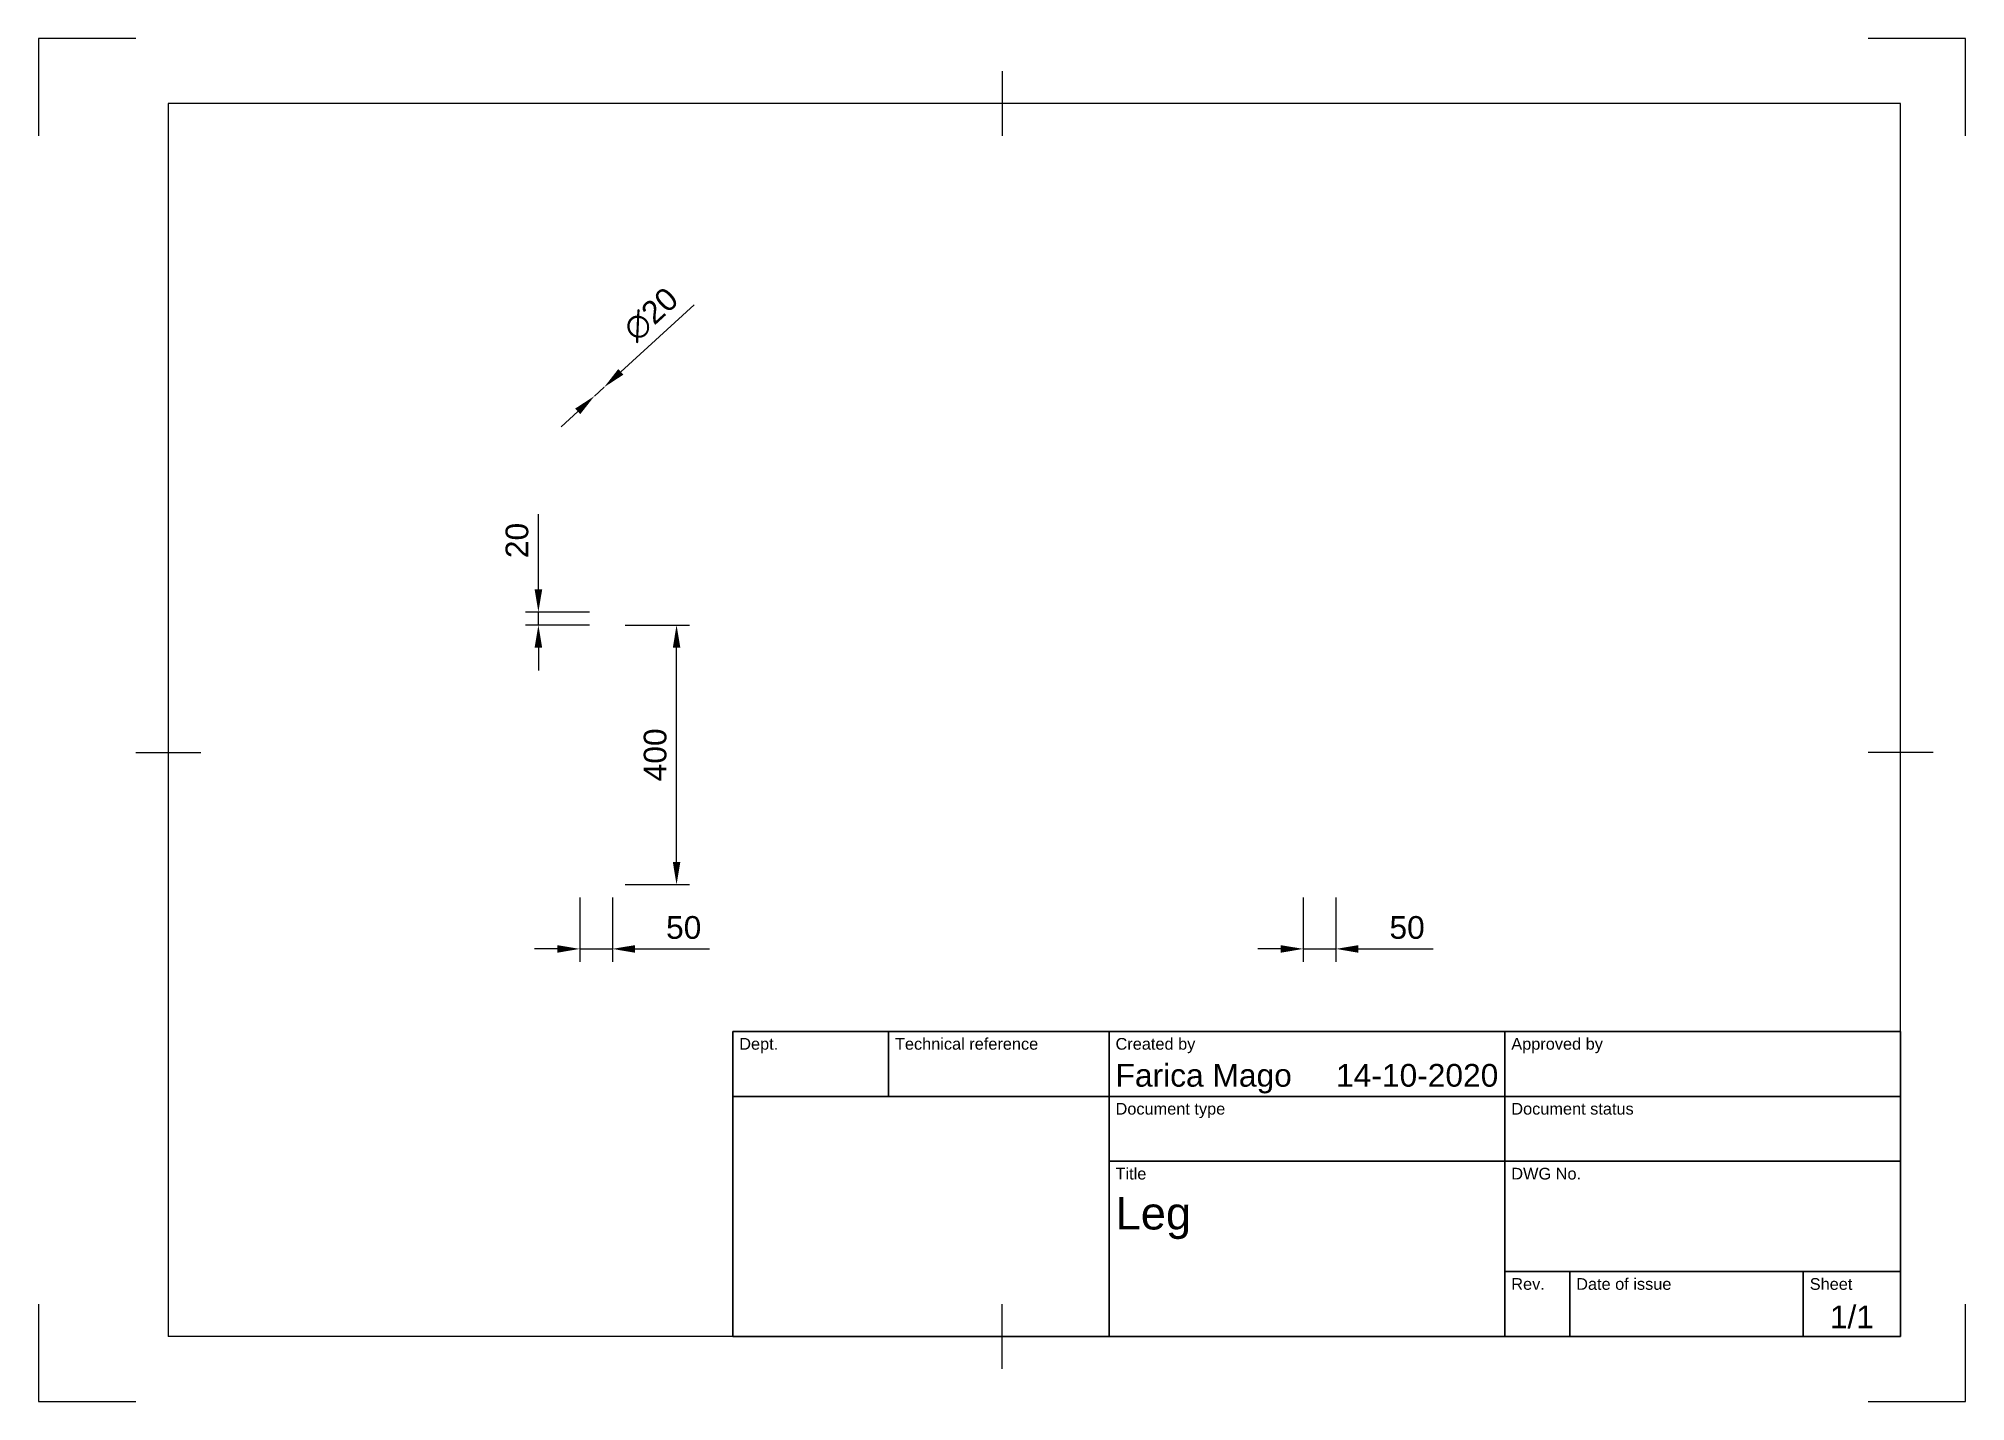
# Paper-space layout 'Sheet1' of a CAD drawing. Header units: millimetres. Extents: x 0 to 297, y 0 to 210.
import ezdxf
from ezdxf.enums import TextEntityAlignment as Align

# ---------------------------------------------------------------- set-up
doc = ezdxf.new("R2010")
doc.units = ezdxf.units.MM
doc.header["$LTSCALE"] = 0.75
for name, color, linetype, lineweight in [('Border', 7, 'Continuous', 25), ('Dimensions', 7, 'Continuous', 25), ('TitleBlock', 7, 'Continuous', 35)]:
    doc.layers.add(name, color=color, linetype=linetype, lineweight=lineweight)
doc.styles.add('FusionTitle', font='')
doc.styles.get("Standard").update_dxf_attribs({"font": 'arial.ttf'})
doc.styles.get('FusionTitle').set_extended_font_data('Arial Unicode MS')
doc.dimstyles.new('ISO-25', dxfattribs={"dimtxt": 3.5, "dimasz": 3.5, "dimexe": 2, "dimexo": 2, "dimgap": 1.5, "dimtad": 1, "dimzin": 12, "dimdsep": 46, "dimtxsty": 'Standard', "dimcen": 0, "dimclrd": 256, "dimclre": 256, "dimclrt": 256, "dimazin": 3, "dimtp": 0.1, "dimtm": 0.1, "dimtfac": 0.714, "dimtmove": 0, "dimatfit": 3, "dimfxl": 1, "dimtzin": 12, "dimarcsym": 0})

# ---------------------------------------------------------------- blocks, each defined once
blk = doc.blocks.new('ISO_TITLEBLOCK')
at = {"layer": 'TitleBlock'}
for p, q in [((0, 47), (-180, 47)), ((-180, 47), (-180, 0)), ((-156, 37), (-156, 47)), ((-122, 0), (-122, 47)), ((-61, 0), (-61, 47)), ((0, 0), (0, 47)), ((-180, 37), (0, 37)), ((-122, 27), (0, 27)), ((-61, 10), (0, 10)), ((-51, 0), (-51, 10)), ((-15, 0), (-15, 10)), ((-180, 0), (0, 0))]:
    blk.add_line(p, q, dxfattribs=at)
at = {"layer": 'TitleBlock', "style": 'FusionTitle'}
for s, p in [('Dept.', (-179, 46)), ('Technical reference', (-155, 46)), ('Created by', (-121, 46)), ('Approved by', (-60, 46)), ('Document type', (-121, 36)), ('Document status', (-60, 36)), ('Title', (-121, 26)), ('DWG No.', (-60, 26)), ('Rev.', (-60, 9)), ('Date of issue', (-50, 9)), ('Sheet', (-14, 9))]:
    blk.add_text(s, height=1.8, dxfattribs=at).set_placement(p, align=Align.TOP_LEFT)
for tag, p, height in [('DEPT', (-179, 38.5), 3.5), ('TECHNICAL_REFERENCE', (-155, 38.5), 3.5), ('CREATED_BY', (-121, 38.5), 3.5), ('APPROVED_BY', (-60, 38.5), 3.5), ('DOCUMENT_TYPE', (-121, 28.5), 3.5), ('DOCUMENT_STATUS', (-60, 28.5), 3.5), ('TITLE_1', (-121, 16.5), 5), ('TITLE_2', (-121, 9), 5), ('TITLE_3', (-121, 1.5), 5), ('DATE_OF_ISSUE', (-50, 1.5), 3.5)]:
    blk.add_attdef(tag, p, '', height=height, dxfattribs=at)
for tag, p in [('CREATED_DATE', (-62, 38.5)), ('APPROVED_DATE', (-1, 38.5))]:
    blk.add_attdef(tag, text='', height=3.5, dxfattribs=at).set_placement(p, align=Align.RIGHT)
for tag, height, p in [('DRAWING_NUMBER', 5, (-30.5, 16.6)), ('REV', 3.5, (-56, 3.1)), ('SHEET', 3.5, (-7.5, 3.1))]:
    blk.add_attdef(tag, text='', height=height, dxfattribs=at).set_placement(p, align=Align.MIDDLE)
blk = doc.blocks.new('ISO_A4(L)_SHEET')
at = {"layer": 'Border'}
for p, q in [((0, 210), (0, 195)), ((15, 210), (0, 210)), ((297, 210), (282, 210)), ((297, 195), (297, 210)), ((148.5, 205), (148.5, 195)), ((287, 200), (20, 200)), ((20, 200), (20, 10)), ((287, 10), (287, 200)), ((15, 100), (25, 100)), ((292, 100), (282, 100)), ((0, 15), (0, 0)), ((148.5, 5), (148.5, 15)), ((297, 0), (297, 15)), ((287, 10), (20, 10)), ((0, 0), (15, 0)), ((282, 0), (297, 0))]:
    blk.add_line(p, q, dxfattribs=at)
blk = doc.blocks.new('*D25')
at = {"layer": 'Defpoints', "color": 0, "transparency": 16777216}
for p in [(85.69, 154.92), (87.17, 156.27)]:
    blk.add_point(p, dxfattribs=at)
at = {"layer": 'Dimensions', "lineweight": -2, "transparency": 16777216}
for p, q in [((101.04, 168.98), (89.75, 158.64)), ((85.69, 154.92), (87.17, 156.27)), ((83.11, 152.56), (80.53, 150.19))]:
    blk.add_line(p, q, dxfattribs=at)
at = {"layer": 'Dimensions', "transparency": 16777216}
for points in [[(89.35, 159.07), (90.14, 158.21), (87.17, 156.27)], [(82.72, 152.99), (83.5, 152.13), (85.69, 154.92)]]:
    blk.add_solid(points, dxfattribs=at)
at = {"layer": 'Dimensions', "transparency": 16777216, "insert": (94.4, 167.49), "char_height": 3.5, "attachment_point": 5, "rotation": 42.4844}
blk.add_mtext('∅20', dxfattribs=at)
blk = doc.blocks.new('*D26')
at = {"layer": 'Defpoints', "color": 0, "transparency": 16777216}
for p in [(88.44, 119.63), (98.34, 119.63), (88.44, 79.63)]:
    blk.add_point(p, dxfattribs=at)
at = {"layer": 'Dimensions', "lineweight": -2, "transparency": 16777216}
for p, q in [((90.44, 119.63), (100.34, 119.63)), ((98.34, 83.13), (98.34, 116.13)), ((90.44, 79.63), (100.34, 79.63))]:
    blk.add_line(p, q, dxfattribs=at)
at = {"layer": 'Dimensions', "transparency": 16777216}
for points in [[(97.76, 116.13), (98.92, 116.13), (98.34, 119.63)], [(97.76, 83.13), (98.92, 83.13), (98.34, 79.63)]]:
    blk.add_solid(points, dxfattribs=at)
at = {"layer": 'Dimensions', "transparency": 16777216, "insert": (95.05, 99.63), "char_height": 3.5, "attachment_point": 5, "rotation": 90}
blk.add_mtext('400', dxfattribs=at)
blk = doc.blocks.new('*D27')
at = {"layer": 'Defpoints', "color": 0, "transparency": 16777216}
for p in [(83.44, 79.63), (88.44, 79.63), (88.44, 69.73)]:
    blk.add_point(p, dxfattribs=at)
at = {"layer": 'Dimensions', "lineweight": -2, "transparency": 16777216}
for p, q in [((83.44, 77.63), (83.44, 67.73)), ((88.44, 77.63), (88.44, 67.73)), ((79.94, 69.73), (76.44, 69.73)), ((83.44, 69.73), (88.44, 69.73)), ((91.94, 69.73), (103.44, 69.73))]:
    blk.add_line(p, q, dxfattribs=at)
at = {"layer": 'Dimensions', "transparency": 16777216}
for points in [[(79.94, 70.31), (79.94, 69.14), (83.44, 69.73)], [(91.94, 70.31), (91.94, 69.14), (88.44, 69.73)]]:
    blk.add_solid(points, dxfattribs=at)
at = {"layer": 'Dimensions', "transparency": 16777216, "insert": (99.44, 73.01), "char_height": 3.5, "attachment_point": 5}
blk.add_mtext('50', dxfattribs=at)
blk = doc.blocks.new('*D28')
at = {"layer": 'Defpoints', "color": 0, "transparency": 16777216}
for p in [(77.04, 121.63), (86.94, 121.63), (86.94, 119.63)]:
    blk.add_point(p, dxfattribs=at)
at = {"layer": 'Dimensions', "lineweight": -2, "transparency": 16777216}
for p, q in [((77.04, 125.13), (77.04, 136.69)), ((84.94, 121.63), (75.04, 121.63)), ((84.94, 119.63), (75.04, 119.63)), ((77.04, 119.63), (77.04, 121.63)), ((77.04, 116.13), (77.04, 112.63))]:
    blk.add_line(p, q, dxfattribs=at)
at = {"layer": 'Dimensions', "transparency": 16777216}
for points in [[(76.46, 125.13), (77.63, 125.13), (77.04, 121.63)], [(76.46, 116.13), (77.63, 116.13), (77.04, 119.63)]]:
    blk.add_solid(points, dxfattribs=at)
at = {"layer": 'Dimensions', "transparency": 16777216, "insert": (73.76, 132.66), "char_height": 3.5, "attachment_point": 5, "rotation": 90}
blk.add_mtext('20', dxfattribs=at)
blk = doc.blocks.new('*D29')
at = {"layer": 'Defpoints', "color": 0, "transparency": 16777216}
for p in [(194.94, 79.63), (199.94, 79.63), (199.94, 69.73)]:
    blk.add_point(p, dxfattribs=at)
at = {"layer": 'Dimensions', "lineweight": -2, "transparency": 16777216}
for p, q in [((194.94, 77.63), (194.94, 67.73)), ((199.94, 77.63), (199.94, 67.73)), ((191.44, 69.73), (187.94, 69.73)), ((194.94, 69.73), (199.94, 69.73)), ((203.44, 69.73), (214.94, 69.73))]:
    blk.add_line(p, q, dxfattribs=at)
at = {"layer": 'Dimensions', "transparency": 16777216}
for points in [[(191.44, 70.31), (191.44, 69.14), (194.94, 69.73)], [(203.44, 70.31), (203.44, 69.14), (199.94, 69.73)]]:
    blk.add_solid(points, dxfattribs=at)
at = {"layer": 'Dimensions', "transparency": 16777216, "insert": (210.94, 73.01), "char_height": 3.5, "attachment_point": 5}
blk.add_mtext('50', dxfattribs=at)

psp = doc.layouts.new('Sheet1')

# ---------------------------------------------------------------- block references
at = {"layer": 'Border'}
psp.add_blockref('ISO_A4(L)_SHEET', (0, 0), dxfattribs=at)
at = {"layer": 'TitleBlock'}
psp.add_blockref('ISO_TITLEBLOCK', (287, 10), dxfattribs=at).add_auto_attribs({'CREATED_DATE': '14-10-2020', 'SHEET': '1/1', 'TITLE_1': 'Leg', 'CREATED_BY': 'Farica Mago'})

# ---------------------------------------------------------------- dimensions: what is measured, and where the dimension line sits
at = {"layer": 'Dimensions'}
dim = psp.add_diameter_dim_2p(p1=(85.6916, 154.9224), p2=(87.1665, 156.2732), dimstyle='ISO-25', override={"dimlfac": -10, "dimclrd": 256, "dimclre": 256}, dxfattribs=at)
dim.commit()
dim.dimension.update_dxf_attribs({"geometry": '*D25', "text_midpoint": (96.6833, 164.989)})
for p1, p2, distance, picture, middle in [((86.9421, 119.6273), (86.9421, 121.6273), 9.8995, '*D28', (73.7556, 132.658)), ((88.4421, 79.6273), (88.4421, 119.6273), -9.8995, '*D26', (95.0546, 99.6273)), ((83.4421, 79.6273), (88.4421, 79.6273), -9.8995, '*D27', (99.443, 73.0148)), ((194.9419, 79.6273), (199.9419, 79.6273), -9.8995, '*D29', (210.9428, 73.0148))]:
    dim = psp.add_aligned_dim(p1=p1, p2=p2, distance=distance, dimstyle='ISO-25', override={"dimlfac": -10, "dimclrd": 256, "dimclre": 256}, dxfattribs=at)
    dim.commit()
    dim.dimension.update_dxf_attribs({"geometry": picture, "text_midpoint": middle})

doc.saveas('drawing.dxf')
